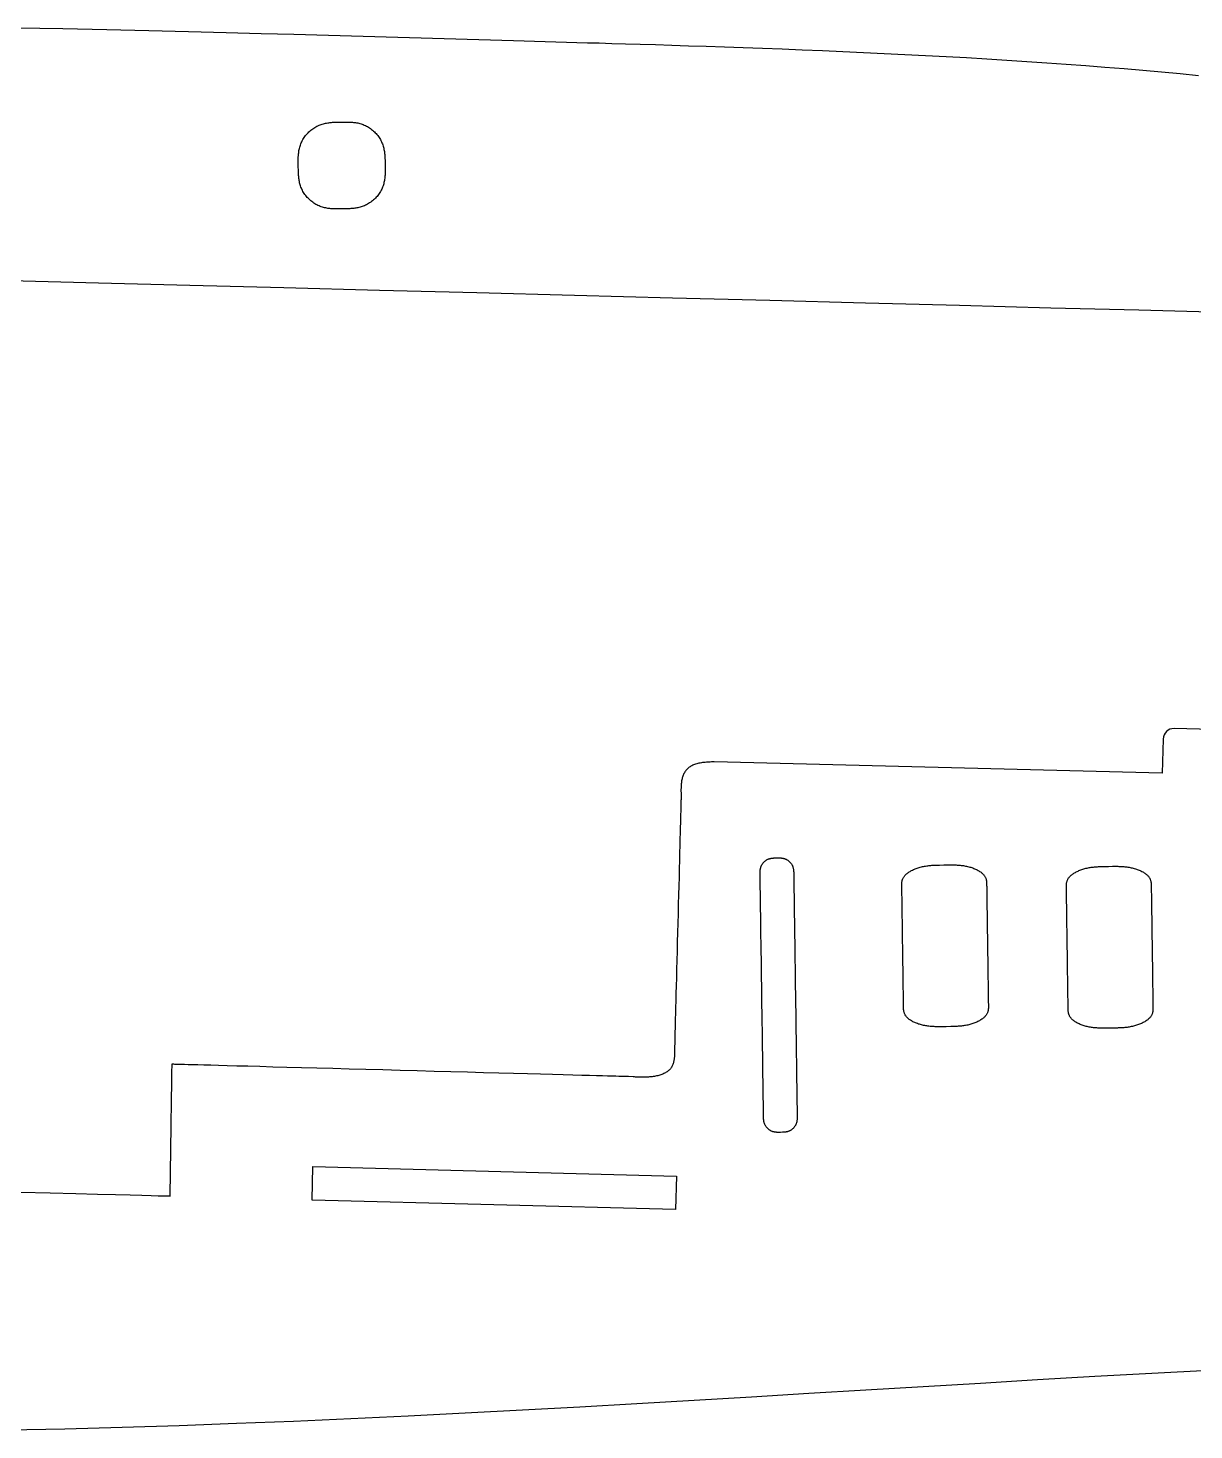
# Model space of a CAD drawing. Header units: millimetres. Extents: x -1116 to -273, y -827 to -161.
# Drawn here: x -694.5 to -530.9, y -826.6 to -629.9 of the extents above; entities that cross this region are included whole.
import ezdxf

# ---------------------------------------------------------------- set-up
doc = ezdxf.new("R2010")
doc.units = ezdxf.units.MM

msp = doc.modelspace()

# ---------------------------------------------------------------- linework, layer by layer
at = {"flags": 128}
for points in [[(-530.247168, -636.555989), (-532.826894, -636.308529), (-535.430904, -636.068434), (-538.059132, -635.835668), (-540.711514, -635.610195), (-543.387981, -635.391979), (-546.08847, -635.180983), (-548.812914, -634.977171), (-551.561247, -634.780507), (-554.333403, -634.590955), (-557.129316, -634.408478), (-559.948921, -634.23304), (-562.792152, -634.064605), (-565.658943, -633.903136), (-568.547745, -633.748583), (-571.451083, -633.600836), (-574.359999, -633.45977), (-577.265533, -633.32526), (-580.158728, -633.197181), (-583.030624, -633.075408), (-585.872264, -632.959817), (-588.674689, -632.850283), (-591.42894, -632.746681), (-594.12606, -632.648886), (-596.75709, -632.556774), (-599.313071, -632.47022), (-601.785045, -632.389099), (-604.164053, -632.313285), (-606.441138, -632.242656), (-608.60734, -632.177084), (-610.653701, -632.116447), (-612.571263, -632.060618), (-614.351068, -632.009474), (-615.984157, -631.96289), (-626.362453, -631.667245), (-657.172079, -630.790066), (-661.740949, -630.662397), (-666.669483, -630.528709), (-671.937864, -630.391676), (-677.526272, -630.253976), (-683.414888, -630.118285), (-689.583893, -629.98728), (-696.013468, -629.863636)], [(-650.371875, -655.235681), (-650.931995, -655.243618), (-651.020131, -655.24481), (-651.116175, -655.245774), (-651.219631, -655.246161), (-651.330005, -655.245623), (-651.446802, -655.243814), (-651.569528, -655.240386), (-651.697689, -655.23499), (-651.830788, -655.227279), (-651.968333, -655.216905), (-652.109827, -655.203521), (-652.254778, -655.186778), (-652.402689, -655.16633), (-652.553066, -655.141828), (-652.705416, -655.112924), (-652.859242, -655.079271), (-653.014051, -655.040522), (-653.169348, -654.996328), (-653.324638, -654.946341), (-653.479426, -654.890214), (-653.633219, -654.8276), (-653.785559, -654.758251), (-653.936144, -654.682324), (-654.084707, -654.600076), (-654.230985, -654.511765), (-654.374712, -654.417649), (-654.515623, -654.317985), (-654.653453, -654.213031), (-654.787937, -654.103043), (-654.91881, -653.98828), (-655.045806, -653.868999), (-655.168661, -653.745458), (-655.287109, -653.617914), (-655.400886, -653.486624), (-655.509726, -653.351847), (-655.613365, -653.213839), (-655.711537, -653.072858), (-655.803977, -652.929162), (-655.89042, -652.783008), (-655.970601, -652.634653), (-656.044256, -652.484356), (-656.111217, -652.332415), (-656.171721, -652.179293), (-656.226099, -652.025494), (-656.274687, -651.871523), (-656.317817, -651.717883), (-656.355823, -651.565081), (-656.389038, -651.413619), (-656.417798, -651.264002), (-656.442434, -651.116735), (-656.463281, -650.972322), (-656.480673, -650.831267), (-656.494942, -650.694075), (-656.506423, -650.561249), (-656.51545, -650.433295), (-656.522356, -650.310717), (-656.527474, -650.194018), (-656.531139, -650.083704), (-656.533684, -649.980279), (-656.535442, -649.884247), (-656.544684, -649.235992), (-656.552539, -648.675872), (-656.553718, -648.587736), (-656.554667, -648.491692), (-656.555039, -648.388236), (-656.554486, -648.277863), (-656.55266, -648.161066), (-656.549214, -648.038341), (-656.5438, -647.910182), (-656.536071, -647.777084), (-656.525679, -647.639542), (-656.512276, -647.49805), (-656.495515, -647.353103), (-656.475048, -647.205196), (-656.450528, -647.054823), (-656.421606, -646.90248), (-656.387936, -646.74866), (-656.34917, -646.593858), (-656.30496, -646.43857), (-656.254958, -646.28329), (-656.198817, -646.128512), (-656.13619, -645.974731), (-656.066829, -645.822403), (-655.990891, -645.671833), (-655.908634, -645.523284), (-655.820315, -645.377022), (-655.726192, -645.233312), (-655.626522, -645.092417), (-655.521562, -644.954605), (-655.411571, -644.820138), (-655.296805, -644.689283), (-655.177522, -644.562304), (-655.05398, -644.439466), (-654.926435, -644.321034), (-654.795146, -644.207273), (-654.66037, -644.098447), (-654.522365, -643.994823), (-654.381387, -643.896664), (-654.237695, -643.804236), (-654.091545, -643.717803), (-653.943196, -643.63763), (-653.792905, -643.563983), (-653.64097, -643.497027), (-653.487855, -643.436527), (-653.334063, -643.38215), (-653.1801, -643.333564), (-653.026469, -643.290433), (-652.873675, -643.252425), (-652.722223, -643.219206), (-652.572615, -643.190442), (-652.425357, -643.165801), (-652.280953, -643.144948), (-652.139908, -643.12755), (-652.002724, -643.113273), (-651.869908, -643.101784), (-651.741963, -643.09275), (-651.619393, -643.085837), (-651.502703, -643.080711), (-651.392397, -643.077038), (-651.288979, -643.074486), (-651.192954, -643.072721), (-650.544747, -643.063431), (-649.984627, -643.055494), (-649.896491, -643.054302), (-649.800447, -643.053338), (-649.696991, -643.052951), (-649.586617, -643.053489), (-649.46982, -643.055298), (-649.347095, -643.058727), (-649.218935, -643.064124), (-649.085836, -643.071836), (-648.948293, -643.08221), (-648.8068, -643.095596), (-648.661851, -643.11234), (-648.513942, -643.132791), (-648.363567, -643.157295), (-648.211221, -643.186202), (-648.057397, -643.219858), (-647.902592, -643.258611), (-647.7473, -643.30281), (-647.592015, -643.352801), (-647.437231, -643.408933), (-647.283445, -643.471553), (-647.131111, -643.540909), (-646.980533, -643.616843), (-646.831977, -643.699098), (-646.685707, -643.787417), (-646.541988, -643.881541), (-646.401085, -643.981214), (-646.263263, -644.086178), (-646.128788, -644.196174), (-645.997923, -644.310946), (-645.870935, -644.430237), (-645.748088, -644.553787), (-645.629646, -644.681341), (-645.515876, -644.812639), (-645.407042, -644.947426), (-645.303409, -645.085442), (-645.205242, -645.226432), (-645.112805, -645.370136), (-645.026365, -645.516297), (-644.946185, -645.664659), (-644.872532, -645.814962), (-644.805569, -645.966909), (-644.745064, -646.120037), (-644.690683, -646.273841), (-644.642092, -646.427816), (-644.598957, -646.581459), (-644.560946, -646.734265), (-644.527724, -646.885729), (-644.498958, -647.035348), (-644.474315, -647.182618), (-644.45346, -647.327033), (-644.436061, -647.468089), (-644.421783, -647.605282), (-644.410293, -647.738109), (-644.401258, -647.866063), (-644.394344, -647.988642), (-644.389218, -648.105341), (-644.385545, -648.215655), (-644.382993, -648.319081), (-644.381228, -648.415113), (-644.371938, -649.063368), (-644.364084, -649.623446), (-644.362905, -649.711576), (-644.361955, -649.807613), (-644.361583, -649.911061), (-644.362137, -650.021427), (-644.363963, -650.138216), (-644.367409, -650.260933), (-644.372824, -650.389083), (-644.380554, -650.522173), (-644.390947, -650.659707), (-644.404351, -650.801191), (-644.421114, -650.94613), (-644.441583, -651.09403), (-644.466106, -651.244396), (-644.49503, -651.396734), (-644.528703, -651.550548), (-644.567473, -651.705345), (-644.611688, -651.86063), (-644.661694, -652.015907), (-644.71784, -652.170684), (-644.780474, -652.324464), (-644.849841, -652.476792), (-644.925786, -652.627364), (-645.00805, -652.775915), (-645.096377, -652.922181), (-645.190508, -653.065896), (-645.290187, -653.206795), (-645.395154, -653.344613), (-645.505154, -653.479085), (-645.619928, -653.609947), (-645.739219, -653.736932), (-645.862769, -653.859776), (-645.990321, -653.978214), (-646.121616, -654.091981), (-646.256398, -654.200812), (-646.394409, -654.304441), (-646.535392, -654.402605), (-646.679088, -654.495037), (-646.82524, -654.581472), (-646.973591, -654.661646), (-647.123883, -654.735294), (-647.275817, -654.80225), (-647.42893, -654.862748), (-647.582719, -654.917122), (-647.736678, -654.965705), (-647.890305, -655.008831), (-648.043093, -655.046834), (-648.19454, -655.080047), (-648.344141, -655.108803), (-648.491391, -655.133438), (-648.635788, -655.154283), (-648.776825, -655.171673), (-648.914001, -655.185942), (-649.046809, -655.197422), (-649.174746, -655.206448), (-649.297307, -655.213353), (-649.413989, -655.218471), (-649.524287, -655.222136), (-649.627698, -655.224681), (-649.723716, -655.226439), (-650.371875, -655.235681)], [(-696.927984, -665.267401), (-684.576065, -665.591711), (-671.766102, -665.928048), (-658.589704, -666.274006), (-645.13848, -666.62718), (-631.504038, -666.985164), (-617.777987, -667.345554), (-604.051936, -667.705944), (-590.417494, -668.063928), (-576.96627, -668.417102), (-563.789872, -668.76306), (-550.979909, -669.099397), (-538.62799, -669.423707), (-526.825724, -669.733586)], [(-589.435899, -746.305454), (-589.219912, -746.302354), (-589.185925, -746.301888), (-589.148889, -746.301513), (-589.108991, -746.301364), (-589.066423, -746.30158), (-589.021373, -746.302295), (-588.974031, -746.303647), (-588.924586, -746.305773), (-588.873228, -746.30881), (-588.820148, -746.312893), (-588.765533, -746.31816), (-588.709574, -746.324748), (-588.65246, -746.332792), (-588.594381, -746.342431), (-588.535526, -746.353799), (-588.476085, -746.367036), (-588.416248, -746.382276), (-588.356204, -746.399656), (-588.296142, -746.419314), (-588.236253, -746.441386), (-588.176725, -746.466008), (-588.117734, -746.493278), (-588.059399, -746.523131), (-588.001824, -746.555464), (-587.945115, -746.590173), (-587.889375, -746.627155), (-587.834709, -746.666305), (-587.781221, -746.70752), (-587.729017, -746.750697), (-587.678201, -746.79573), (-587.628877, -746.842518), (-587.58115, -746.890955), (-587.535125, -746.940939), (-587.490905, -746.992366), (-587.448597, -747.045131), (-587.408303, -747.099131), (-587.37013, -747.154262), (-587.334181, -747.210421), (-587.300561, -747.267504), (-587.269374, -747.325406), (-587.240725, -747.384026), (-587.21468, -747.443243), (-587.191148, -747.502879), (-587.169999, -747.562741), (-587.151104, -747.622636), (-587.134331, -747.68237), (-587.119552, -747.741751), (-587.106637, -747.800584), (-587.095455, -747.858677), (-587.085877, -747.915835), (-587.077774, -747.971867), (-587.071015, -748.026579), (-587.06547, -748.079776), (-587.06101, -748.131267), (-587.057504, -748.180857), (-587.054824, -748.228354), (-587.052839, -748.273564), (-587.051419, -748.316293), (-587.050434, -748.356349), (-587.049755, -748.393538), (-587.046192, -748.644564), (-587.046182, -748.645267), (-587.046112, -748.65019), (-587.045923, -748.663552), (-587.045553, -748.689572), (-587.044944, -748.732471), (-587.044036, -748.796467), (-587.042768, -748.88578), (-587.041081, -749.004631), (-587.038915, -749.157237), (-587.036209, -749.347819), (-587.032905, -749.580597), (-587.028942, -749.859789), (-587.02426, -750.189616), (-587.018799, -750.574296), (-587.0125, -751.01805), (-587.005302, -751.525097), (-586.997146, -752.099657), (-586.987972, -752.745948), (-586.977719, -753.468191), (-586.966329, -754.270606), (-586.95377, -755.155301), (-586.940133, -756.115947), (-586.925538, -757.144106), (-586.910105, -758.231339), (-586.893952, -759.369206), (-586.877201, -760.549268), (-586.85997, -761.763087), (-586.84238, -763.002222), (-586.824551, -764.258236), (-586.806602, -765.522689), (-586.788652, -766.787142), (-586.770823, -768.043156), (-586.753233, -769.282291), (-586.736002, -770.49611), (-586.719251, -771.676172), (-586.703098, -772.814039), (-586.687665, -773.901272), (-586.67307, -774.929431), (-586.659433, -775.890077), (-586.646874, -776.774772), (-586.635484, -777.577187), (-586.625231, -778.29943), (-586.616057, -778.945721), (-586.607901, -779.520281), (-586.600703, -780.027328), (-586.594404, -780.471082), (-586.588943, -780.855762), (-586.584261, -781.185589), (-586.580298, -781.464781), (-586.576994, -781.697559), (-586.574288, -781.888141), (-586.572122, -782.040748), (-586.570435, -782.159598), (-586.569167, -782.248911), (-586.568259, -782.312907), (-586.56765, -782.355806), (-586.56728, -782.381826), (-586.567091, -782.395188), (-586.567021, -782.400111), (-586.567011, -782.400814), (-586.563993, -782.617752), (-586.56354, -782.651888), (-586.563178, -782.689089), (-586.56304, -782.729164), (-586.563262, -782.771925), (-586.56398, -782.81718), (-586.565328, -782.864742), (-586.567441, -782.91442), (-586.570456, -782.966025), (-586.574506, -783.019366), (-586.579727, -783.074255), (-586.586255, -783.130501), (-586.594223, -783.187916), (-586.603768, -783.246308), (-586.615025, -783.305489), (-586.628129, -783.36527), (-586.643214, -783.42546), (-586.660416, -783.485869), (-586.679871, -783.546309), (-586.701712, -783.606589), (-586.726077, -783.66652), (-586.753059, -783.725925), (-586.782597, -783.784686), (-586.81459, -783.842695), (-586.848936, -783.899845), (-586.885533, -783.956031), (-586.92428, -784.011145), (-586.965076, -784.065082), (-587.007818, -784.117734), (-587.052406, -784.168995), (-587.098737, -784.218759), (-587.146711, -784.26692), (-587.196225, -784.31337), (-587.247178, -784.358003), (-587.29947, -784.400713), (-587.352997, -784.441394), (-587.407658, -784.479938), (-587.463353, -784.516239), (-587.519979, -784.550191), (-587.577436, -784.581687), (-587.63562, -784.610621), (-587.694416, -784.636926), (-587.753646, -784.660693), (-587.813116, -784.682054), (-587.872633, -784.701139), (-587.932004, -784.718081), (-587.991035, -784.733008), (-588.049533, -784.746054), (-588.107305, -784.757349), (-588.164157, -784.767024), (-588.219896, -784.775211), (-588.27433, -784.782039), (-588.327264, -784.787641), (-588.378505, -784.792148), (-588.42786, -784.795691), (-588.475135, -784.7984), (-588.520138, -784.800407), (-588.562675, -784.801844), (-588.602553, -784.80284), (-588.639578, -784.803528), (-588.889503, -784.807138), (-589.10549, -784.810239), (-589.139477, -784.810704), (-589.176513, -784.81108), (-589.216411, -784.81123), (-589.258979, -784.811018), (-589.304029, -784.810307), (-589.351371, -784.808961), (-589.400816, -784.806844), (-589.452174, -784.80382), (-589.505255, -784.799752), (-589.559869, -784.794505), (-589.615828, -784.787941), (-589.672942, -784.779925), (-589.731021, -784.770321), (-589.789876, -784.758992), (-589.849317, -784.745801), (-589.909154, -784.730613), (-589.969198, -784.713292), (-590.02926, -784.693701), (-590.089149, -784.671703), (-590.148677, -784.647163), (-590.207668, -784.619985), (-590.266003, -784.59023), (-590.323578, -784.558001), (-590.380287, -784.523401), (-590.436027, -784.486532), (-590.490693, -784.447496), (-590.544181, -784.406397), (-590.596385, -784.363336), (-590.647201, -784.318415), (-590.696525, -784.271738), (-590.744252, -784.223407), (-590.790277, -784.173524), (-590.834497, -784.122191), (-590.876805, -784.069511), (-590.917099, -784.015587), (-590.955272, -783.96052), (-590.991221, -783.904414), (-591.024842, -783.847371), (-591.056028, -783.789492), (-591.084677, -783.730882), (-591.110722, -783.671656), (-591.134254, -783.611996), (-591.155403, -783.552094), (-591.174299, -783.492146), (-591.191071, -783.432347), (-591.20585, -783.372891), (-591.218765, -783.313973), (-591.229947, -783.255786), (-591.239525, -783.198527), (-591.247628, -783.142389), (-591.254387, -783.087567), (-591.259932, -783.034256), (-591.264392, -782.98265), (-591.267898, -782.932944), (-591.270578, -782.885333), (-591.272563, -782.84001), (-591.273984, -782.797172), (-591.274968, -782.757011), (-591.275647, -782.719724), (-591.27921, -782.468029), (-591.27922, -782.467325), (-591.27929, -782.462402), (-591.279479, -782.44904), (-591.279848, -782.42302), (-591.280457, -782.38012), (-591.281365, -782.316123), (-591.282632, -782.226808), (-591.284318, -782.107957), (-591.286484, -781.955348), (-591.289188, -781.764763), (-591.29249, -781.531982), (-591.296451, -781.252786), (-591.301131, -780.922954), (-591.306589, -780.538268), (-591.312885, -780.094507), (-591.320079, -779.587453), (-591.328231, -779.012885), (-591.3374, -778.366584), (-591.347647, -777.64433), (-591.359032, -776.841904), (-591.371584, -775.957196), (-591.385214, -774.996535), (-591.399801, -773.968361), (-591.415227, -772.881113), (-591.431371, -771.743229), (-591.448114, -770.563149), (-591.465335, -769.349313), (-591.482916, -768.110159), (-591.500736, -766.854127), (-591.518677, -765.589655), (-591.536617, -764.325184), (-591.554437, -763.069152), (-591.572018, -761.829998), (-591.589239, -760.616161), (-591.605982, -759.436082), (-591.622126, -758.298198), (-591.637552, -757.21095), (-591.652139, -756.182775), (-591.665769, -755.222115), (-591.678321, -754.337407), (-591.689706, -753.534981), (-591.699953, -752.812727), (-591.709122, -752.166426), (-591.717274, -751.591858), (-591.724468, -751.084803), (-591.730764, -750.641043), (-591.736222, -750.256357), (-591.740902, -749.926525), (-591.744863, -749.647329), (-591.748165, -749.414548), (-591.750869, -749.223963), (-591.753035, -749.071354), (-591.754721, -748.952502), (-591.755988, -748.863188), (-591.756896, -748.79919), (-591.757505, -748.756291), (-591.757874, -748.73027), (-591.758063, -748.716908), (-591.758133, -748.711986), (-591.758143, -748.711282), (-591.761244, -748.493807), (-591.761709, -748.459586), (-591.762086, -748.422295), (-591.762239, -748.382122), (-591.762033, -748.339261), (-591.761332, -748.293901), (-591.760001, -748.246233), (-591.757906, -748.196448), (-591.754909, -748.144737), (-591.750878, -748.091292), (-591.745675, -748.036302), (-591.739166, -747.979959), (-591.731216, -747.922453), (-591.721689, -747.863976), (-591.71045, -747.804718), (-591.697364, -747.744871), (-591.682295, -747.684625), (-591.665109, -747.62417), (-591.64567, -747.563699), (-591.623842, -747.503401), (-591.599491, -747.443469), (-591.57252, -747.384077), (-591.542993, -747.325346), (-591.511009, -747.267382), (-591.476672, -747.210289), (-591.440081, -747.154172), (-591.40134, -747.099137), (-591.36055, -747.045289), (-591.317812, -746.992734), (-591.273227, -746.941576), (-591.226898, -746.891921), (-591.178925, -746.843874), (-591.129411, -746.797541), (-591.078457, -746.753026), (-591.026164, -746.710435), (-590.972635, -746.669874), (-590.91797, -746.631446), (-590.862271, -746.595259), (-590.80564, -746.561416), (-590.748179, -746.530023), (-590.689989, -746.501186), (-590.631186, -746.47497), (-590.571949, -746.451284), (-590.512472, -746.429997), (-590.452947, -746.410979), (-590.393568, -746.394099), (-590.334528, -746.379225), (-590.276021, -746.366228), (-590.21824, -746.354976), (-590.161378, -746.345339), (-590.10563, -746.337186), (-590.051187, -746.330386), (-589.998244, -746.324808), (-589.946994, -746.320323), (-589.89763, -746.316799), (-589.850346, -746.314104), (-589.805334, -746.31211), (-589.762789, -746.310684), (-589.722904, -746.309697), (-589.685872, -746.309017), (-589.435899, -746.305454)], [(-565.969897, -747.290355), (-565.424658, -747.282667), (-565.338864, -747.281485), (-565.245371, -747.280363), (-565.144662, -747.279477), (-565.037216, -747.279002), (-564.923516, -747.279114), (-564.804041, -747.279987), (-564.679274, -747.281798), (-564.549694, -747.284721), (-564.415782, -747.288933), (-564.27802, -747.294608), (-564.136888, -747.301923), (-563.992867, -747.311052), (-563.846439, -747.322171), (-563.698083, -747.335455), (-563.548281, -747.351081), (-563.397514, -747.369222), (-563.246262, -747.390056), (-563.095007, -747.413757), (-562.94423, -747.4405), (-562.79441, -747.470462), (-562.645994, -747.503767), (-562.499278, -747.540337), (-562.354526, -747.580044), (-562.211999, -747.62276), (-562.07196, -747.668357), (-561.934671, -747.716706), (-561.800393, -747.76768), (-561.669389, -747.821151), (-561.541922, -747.876989), (-561.418252, -747.935067), (-561.298642, -747.995256), (-561.183355, -748.057429), (-561.072652, -748.121458), (-560.966795, -748.187213), (-560.866047, -748.254567), (-560.770669, -748.323392), (-560.680925, -748.393559), (-560.597075, -748.46494), (-560.519382, -748.537408), (-560.448108, -748.610833), (-560.383416, -748.685068), (-560.325074, -748.759886), (-560.272752, -748.835039), (-560.226116, -748.910282), (-560.184838, -748.985367), (-560.148585, -749.060047), (-560.117026, -749.134076), (-560.08983, -749.207206), (-560.066666, -749.27919), (-560.047204, -749.349783), (-560.03111, -749.418736), (-560.018056, -749.485803), (-560.007709, -749.550738), (-559.999738, -749.613292), (-559.993812, -749.67322), (-559.9896, -749.730275), (-559.986771, -749.784209), (-559.984994, -749.834776), (-559.983937, -749.881728), (-559.979385, -750.198679), (-559.97938, -750.199027), (-559.979345, -750.201464), (-559.979251, -750.208077), (-559.979068, -750.220956), (-559.978766, -750.242189), (-559.978316, -750.273864), (-559.977688, -750.318069), (-559.976853, -750.376894), (-559.97578, -750.452426), (-559.97444, -750.546755), (-559.972803, -750.661967), (-559.97084, -750.800153), (-559.96852, -750.963401), (-559.965816, -751.153798), (-559.962695, -751.373433), (-559.95913, -751.624395), (-559.95509, -751.908773), (-559.950546, -752.228654), (-559.945467, -752.586127), (-559.939825, -752.983281), (-559.933604, -753.421159), (-559.926849, -753.89663), (-559.91962, -754.405516), (-559.911975, -754.94364), (-559.903974, -755.506826), (-559.895676, -756.090896), (-559.887141, -756.691674), (-559.878428, -757.304982), (-559.869596, -757.926645), (-559.860705, -758.552484), (-559.851814, -759.178323), (-559.842983, -759.799985), (-559.83427, -760.413294), (-559.825735, -761.014072), (-559.817437, -761.598142), (-559.809436, -762.161327), (-559.801791, -762.699452), (-559.794561, -763.208338), (-559.787807, -763.683808), (-559.781586, -764.121687), (-559.775944, -764.518841), (-559.770865, -764.876314), (-559.766321, -765.196195), (-559.762281, -765.480572), (-559.758715, -765.731535), (-559.755595, -765.95117), (-559.75289, -766.141567), (-559.750571, -766.304814), (-559.748608, -766.443), (-559.746971, -766.558213), (-559.745631, -766.652542), (-559.744558, -766.728074), (-559.743722, -766.786899), (-559.743094, -766.831104), (-559.742644, -766.862779), (-559.742343, -766.884012), (-559.74216, -766.89689), (-559.742066, -766.903504), (-559.742031, -766.90594), (-559.742026, -766.906288), (-559.738182, -767.180189), (-559.737633, -767.223289), (-559.737364, -767.27026), (-559.737713, -767.320864), (-559.739018, -767.374865), (-559.741618, -767.432025), (-559.745849, -767.492106), (-559.752051, -767.554871), (-559.76056, -767.620082), (-559.771715, -767.687503), (-559.785854, -767.756895), (-559.803314, -767.828022), (-559.824434, -767.900646), (-559.849552, -767.974529), (-559.879005, -768.049434), (-559.913131, -768.125124), (-559.952269, -768.201361), (-559.996756, -768.277907), (-560.04693, -768.354527), (-560.103129, -768.430981), (-560.165692, -768.507032), (-560.234855, -768.582461), (-560.310462, -768.657114), (-560.392253, -768.730856), (-560.47997, -768.803551), (-560.573355, -768.875064), (-560.67215, -768.945259), (-560.776095, -769.014001), (-560.884934, -769.081153), (-560.998407, -769.146581), (-561.116257, -769.210148), (-561.238225, -769.271719), (-561.364053, -769.331159), (-561.493482, -769.388331), (-561.626255, -769.443101), (-561.762112, -769.495332), (-561.900797, -769.54489), (-562.042049, -769.591637), (-562.185612, -769.63544), (-562.331227, -769.676161), (-562.478635, -769.713667), (-562.627541, -769.747869), (-562.777496, -769.778882), (-562.928015, -769.806866), (-563.078612, -769.831983), (-563.228802, -769.854395), (-563.378098, -769.874265), (-563.526016, -769.891752), (-563.672069, -769.90702), (-563.815771, -769.920231), (-563.956638, -769.931545), (-564.094183, -769.941125), (-564.227921, -769.949132), (-564.357366, -769.955729), (-564.482032, -769.961076), (-564.601434, -769.965337), (-564.715085, -769.968672), (-564.822501, -769.971243), (-564.923195, -769.973213), (-565.016682, -769.974742), (-565.647714, -769.983764), (-566.193077, -769.991453), (-566.278891, -769.992635), (-566.372405, -769.993757), (-566.473137, -769.994644), (-566.580606, -769.995121), (-566.694332, -769.995013), (-566.813832, -769.994144), (-566.938627, -769.99234), (-567.068234, -769.989425), (-567.202173, -769.985225), (-567.339963, -769.979563), (-567.481123, -769.972266), (-567.625172, -769.963157), (-567.771627, -769.952063), (-567.92001, -769.938806), (-568.069838, -769.923214), (-568.22063, -769.905109), (-568.371906, -769.884318), (-568.523183, -769.860664), (-568.673982, -769.833974), (-568.823821, -769.804071), (-568.972255, -769.770832), (-569.118987, -769.734332), (-569.263753, -769.694699), (-569.406292, -769.652061), (-569.546343, -769.606544), (-569.683642, -769.558277), (-569.817928, -769.507385), (-569.948939, -769.453998), (-570.076413, -769.39824), (-570.200088, -769.340241), (-570.319702, -769.280128), (-570.434993, -769.218026), (-570.545698, -769.154065), (-570.651557, -769.088371), (-570.752307, -769.021071), (-570.847685, -768.952292), (-570.93743, -768.882163), (-571.021281, -768.81081), (-571.098974, -768.73836), (-571.170248, -768.66494), (-571.234939, -768.590699), (-571.293281, -768.515864), (-571.345604, -768.440682), (-571.392239, -768.365402), (-571.433517, -768.290271), (-571.469771, -768.215536), (-571.501329, -768.141447), (-571.528525, -768.06825), (-571.551689, -767.996194), (-571.571152, -767.925526), (-571.587245, -767.856493), (-571.600299, -767.789345), (-571.610647, -767.724328), (-571.618618, -767.661691), (-571.624543, -767.601681), (-571.628755, -767.544546), (-571.631584, -767.490534), (-571.633361, -767.439893), (-571.634418, -767.39287), (-571.638971, -767.07544), (-571.638976, -767.075092), (-571.63901, -767.072656), (-571.639104, -767.066042), (-571.639286, -767.053164), (-571.639587, -767.031931), (-571.640037, -767.000256), (-571.640663, -766.956051), (-571.641497, -766.897226), (-571.642568, -766.821694), (-571.643905, -766.727365), (-571.645539, -766.612152), (-571.647498, -766.473966), (-571.649812, -766.310719), (-571.652511, -766.120322), (-571.655625, -765.900687), (-571.659183, -765.649724), (-571.663215, -765.365347), (-571.667749, -765.045466), (-571.672817, -764.687993), (-571.678448, -764.290839), (-571.684656, -763.85296), (-571.691396, -763.37749), (-571.698611, -762.868604), (-571.70624, -762.330479), (-571.714224, -761.767294), (-571.722504, -761.183224), (-571.731021, -760.582446), (-571.739716, -759.969137), (-571.748529, -759.347475), (-571.757402, -758.721636), (-571.766274, -758.095797), (-571.775088, -757.474134), (-571.783782, -756.860826), (-571.7923, -756.260048), (-571.80058, -755.675978), (-571.808564, -755.112792), (-571.816193, -754.574668), (-571.823408, -754.065782), (-571.830148, -753.590311), (-571.836356, -753.152433), (-571.841986, -752.755279), (-571.847054, -752.397806), (-571.851589, -752.077925), (-571.855621, -751.793547), (-571.859179, -751.542585), (-571.862292, -751.32295), (-571.864992, -751.132553), (-571.867306, -750.969305), (-571.869265, -750.831119), (-571.870898, -750.715907), (-571.872236, -750.621578), (-571.873307, -750.546046), (-571.874141, -750.487221), (-571.874767, -750.443016), (-571.875216, -750.411341), (-571.875517, -750.390108), (-571.8757, -750.377229), (-571.875794, -750.370616), (-571.875828, -750.368179), (-571.875833, -750.367831), (-571.87976, -750.093517), (-571.880322, -750.050353), (-571.880605, -750.003312), (-571.880271, -749.952632), (-571.878981, -749.898554), (-571.876398, -749.841314), (-571.872184, -749.781151), (-571.865999, -749.718303), (-571.857508, -749.653009), (-571.84637, -749.585507), (-571.832248, -749.516036), (-571.814805, -749.444833), (-571.793701, -749.372138), (-571.768599, -749.298188), (-571.739161, -749.223222), (-571.705049, -749.147478), (-571.665924, -749.071195), (-571.621449, -748.99461), (-571.571285, -748.917963), (-571.515095, -748.841492), (-571.45254, -748.765434), (-571.383381, -748.690011), (-571.307778, -748.615376), (-571.225989, -748.541662), (-571.138272, -748.469004), (-571.044885, -748.397538), (-570.946088, -748.327397), (-570.842137, -748.258716), (-570.733293, -748.191631), (-570.619812, -748.126275), (-570.501953, -748.062783), (-570.379975, -748.001291), (-570.254137, -747.941932), (-570.124695, -747.884842), (-569.991909, -747.830155), (-569.856037, -747.778006), (-569.717338, -747.728529), (-569.576069, -747.681859), (-569.43249, -747.638131), (-569.286857, -747.59748), (-569.139431, -747.56004), (-568.990506, -747.525896), (-568.840532, -747.494937), (-568.689993, -747.467), (-568.539376, -747.441925), (-568.389166, -747.41955), (-568.239848, -747.399713), (-568.09191, -747.382254), (-567.945836, -747.36701), (-567.802113, -747.35382), (-567.661226, -747.342523), (-567.523661, -747.332957), (-567.389904, -747.324961), (-567.26044, -747.318373), (-567.135755, -747.313032), (-567.016336, -747.308776), (-566.902667, -747.305445), (-566.795236, -747.302875), (-566.694526, -747.300907), (-566.601025, -747.299378), (-565.969897, -747.290355)], [(-542.879898, -747.491751), (-542.33466, -747.484062), (-542.248865, -747.48288), (-542.155373, -747.481758), (-542.054663, -747.480872), (-541.947218, -747.480397), (-541.833518, -747.480508), (-541.714043, -747.481381), (-541.589275, -747.483191), (-541.459695, -747.486113), (-541.325784, -747.490324), (-541.188021, -747.495998), (-541.04689, -747.503311), (-540.902869, -747.512438), (-540.75644, -747.523554), (-540.608084, -747.536836), (-540.458283, -747.552458), (-540.307515, -747.570596), (-540.156264, -747.591426), (-540.005009, -747.615122), (-539.854231, -747.64186), (-539.704412, -747.671816), (-539.555995, -747.705114), (-539.40928, -747.741677), (-539.264528, -747.781377), (-539.122001, -747.824085), (-538.981961, -747.869674), (-538.844671, -747.918015), (-538.710393, -747.968981), (-538.579388, -748.022443), (-538.451919, -748.078273), (-538.328248, -748.136343), (-538.208637, -748.196525), (-538.093347, -748.258691), (-537.982642, -748.322712), (-537.876782, -748.388462), (-537.776031, -748.45581), (-537.68065, -748.52463), (-537.590901, -748.594794), (-537.507046, -748.666172), (-537.429348, -748.738638), (-537.358068, -748.812062), (-537.29337, -748.886298), (-537.235021, -748.961118), (-537.182691, -749.036274), (-537.136048, -749.111521), (-537.094761, -749.18661), (-537.058499, -749.261296), (-537.026931, -749.33533), (-536.999726, -749.408467), (-536.976553, -749.480459), (-536.957081, -749.551059), (-536.940979, -749.62002), (-536.927915, -749.687095), (-536.917559, -749.752038), (-536.909579, -749.814601), (-536.903644, -749.874537), (-536.899424, -749.9316), (-536.896587, -749.985542), (-536.894803, -750.036116), (-536.893739, -750.083076), (-536.889138, -750.400074), (-536.889133, -750.400423), (-536.889099, -750.402859), (-536.889005, -750.409472), (-536.888822, -750.422351), (-536.888521, -750.443584), (-536.888072, -750.475259), (-536.887446, -750.519464), (-536.886612, -750.578289), (-536.885541, -750.653821), (-536.884204, -750.74815), (-536.88257, -750.863363), (-536.880611, -751.001548), (-536.878297, -751.164796), (-536.875598, -751.355193), (-536.872484, -751.574828), (-536.868926, -751.82579), (-536.864894, -752.110168), (-536.860359, -752.430049), (-536.855291, -752.787522), (-536.849661, -753.184676), (-536.843453, -753.622555), (-536.836713, -754.098025), (-536.829498, -754.606911), (-536.821869, -755.145035), (-536.813885, -755.708221), (-536.805605, -756.292291), (-536.797087, -756.893069), (-536.788393, -757.506377), (-536.779579, -758.12804), (-536.770707, -758.753879), (-536.761834, -759.379718), (-536.753021, -760.00138), (-536.744326, -760.614689), (-536.735809, -761.215467), (-536.727529, -761.799537), (-536.719545, -762.362722), (-536.711916, -762.900847), (-536.704701, -763.409733), (-536.697961, -763.885203), (-536.691753, -764.323082), (-536.686122, -764.720236), (-536.681054, -765.077709), (-536.67652, -765.39759), (-536.672488, -765.681967), (-536.66893, -765.93293), (-536.665816, -766.152565), (-536.663117, -766.342962), (-536.660803, -766.506209), (-536.658844, -766.644395), (-536.65721, -766.759608), (-536.655873, -766.853937), (-536.654802, -766.929469), (-536.653968, -766.988294), (-536.653342, -767.032499), (-536.652893, -767.064174), (-536.652591, -767.085407), (-536.652409, -767.098285), (-536.652315, -767.104899), (-536.652281, -767.107335), (-536.652276, -767.107683), (-536.64839, -767.381501), (-536.647834, -767.424588), (-536.647558, -767.471545), (-536.6479, -767.522135), (-536.649198, -767.57612), (-536.651789, -767.633263), (-536.656011, -767.693327), (-536.662204, -767.756075), (-536.670704, -767.821269), (-536.68185, -767.888672), (-536.695979, -767.958048), (-536.713431, -768.029157), (-536.734541, -768.101765), (-536.75965, -768.175632), (-536.789094, -768.250522), (-536.823212, -768.326198), (-536.862341, -768.402422), (-536.90682, -768.478957), (-536.956987, -768.555566), (-537.013179, -768.632011), (-537.075735, -768.708055), (-537.144893, -768.783479), (-537.220494, -768.858128), (-537.30228, -768.931868), (-537.389993, -769.004563), (-537.483375, -769.076076), (-537.582166, -769.146273), (-537.68611, -769.215017), (-537.794947, -769.282173), (-537.90842, -769.347604), (-538.026269, -769.411176), (-538.148237, -769.472752), (-538.274066, -769.532197), (-538.403497, -769.589374), (-538.536272, -769.644149), (-538.672132, -769.696384), (-538.81082, -769.745946), (-538.952077, -769.792697), (-539.095644, -769.836502), (-539.241264, -769.877225), (-539.388678, -769.914731), (-539.53759, -769.948933), (-539.687552, -769.979944), (-539.838079, -770.007925), (-539.988684, -770.033039), (-540.138882, -770.055446), (-540.288187, -770.07531), (-540.436114, -770.092792), (-540.582176, -770.108053), (-540.725888, -770.121256), (-540.866764, -770.132563), (-541.004318, -770.142135), (-541.138065, -770.150134), (-541.267519, -770.156723), (-541.392194, -770.162062), (-541.511604, -770.166314), (-541.625264, -770.169641), (-541.732688, -770.172205), (-541.83339, -770.174167), (-541.926884, -770.175689), (-542.557964, -770.184663), (-543.103285, -770.192435), (-543.189093, -770.19363), (-543.2826, -770.194766), (-543.383324, -770.195668), (-543.490785, -770.196161), (-543.604502, -770.196069), (-543.723993, -770.195218), (-543.848778, -770.193432), (-543.978375, -770.190535), (-544.112304, -770.186353), (-544.250084, -770.18071), (-544.391233, -770.173432), (-544.53527, -770.164342), (-544.681714, -770.153265), (-544.830085, -770.140027), (-544.979901, -770.124451), (-545.130681, -770.106363), (-545.281944, -770.085588), (-545.43321, -770.06195), (-545.583996, -770.035273), (-545.733823, -770.005384), (-545.882245, -769.972156), (-546.028964, -769.935667), (-546.173718, -769.896043), (-546.316245, -769.853413), (-546.456283, -769.807904), (-546.593571, -769.759642), (-546.727846, -769.708756), (-546.858847, -769.655372), (-546.986311, -769.599618), (-547.109976, -769.541621), (-547.229581, -769.481508), (-547.344863, -769.419407), (-547.455561, -769.355445), (-547.561413, -769.289749), (-547.662157, -769.222447), (-547.75753, -769.153666), (-547.847272, -769.083532), (-547.931119, -769.012174), (-548.00881, -768.939719), (-548.080084, -768.866294), (-548.144776, -768.792047), (-548.203119, -768.717204), (-548.255445, -768.642015), (-548.302084, -768.566726), (-548.343367, -768.491587), (-548.379626, -768.416844), (-548.411191, -768.342746), (-548.438393, -768.26954), (-548.461564, -768.197474), (-548.481034, -768.126797), (-548.497136, -768.057755), (-548.510198, -767.990598), (-548.520554, -767.925572), (-548.528533, -767.862926), (-548.534467, -767.802907), (-548.538687, -767.745764), (-548.541523, -767.691744), (-548.543308, -767.641095), (-548.544372, -767.594065), (-548.548972, -767.276587), (-548.548977, -767.276239), (-548.549012, -767.273803), (-548.549106, -767.267189), (-548.549288, -767.25431), (-548.54959, -767.233077), (-548.550039, -767.201402), (-548.550667, -767.157196), (-548.551501, -767.09837), (-548.552573, -767.022837), (-548.553912, -766.928507), (-548.555547, -766.813292), (-548.557508, -766.675105), (-548.559825, -766.511855), (-548.562527, -766.321455), (-548.565644, -766.101816), (-548.569206, -765.85085), (-548.573241, -765.566469), (-548.577781, -765.246583), (-548.582854, -764.889104), (-548.588491, -764.491945), (-548.594705, -764.05406), (-548.601453, -763.578582), (-548.608675, -763.069688), (-548.616312, -762.531556), (-548.624304, -761.968362), (-548.632593, -761.384283), (-548.641119, -760.783497), (-548.649823, -760.170179), (-548.658646, -759.548507), (-548.667527, -758.922659), (-548.676409, -758.29681), (-548.685232, -757.675139), (-548.693936, -757.061821), (-548.702462, -756.461035), (-548.710751, -755.876956), (-548.718743, -755.313762), (-548.72638, -754.77563), (-548.733602, -754.266736), (-548.74035, -753.791258), (-548.746564, -753.353373), (-548.752201, -752.956214), (-548.757274, -752.598735), (-548.761813, -752.278849), (-548.765849, -751.994468), (-548.769411, -751.743502), (-548.772528, -751.523863), (-548.77523, -751.333463), (-548.777547, -751.170213), (-548.779508, -751.032025), (-548.781143, -750.916811), (-548.782482, -750.822481), (-548.783554, -750.746948), (-548.784388, -750.688122), (-548.785016, -750.643916), (-548.785465, -750.612241), (-548.785767, -750.591008), (-548.785949, -750.578129), (-548.786043, -750.571515), (-548.786078, -750.569079), (-548.786083, -750.56873), (-548.789968, -750.294416), (-548.790524, -750.251252), (-548.7908, -750.204211), (-548.790458, -750.153532), (-548.78916, -750.099453), (-548.786568, -750.042214), (-548.782345, -749.982052), (-548.776151, -749.919206), (-548.767649, -749.853913), (-548.756501, -749.786414), (-548.742369, -749.716945), (-548.724914, -749.645746), (-548.703799, -749.573055), (-548.678686, -749.49911), (-548.649236, -749.424149), (-548.615112, -749.348412), (-548.575975, -749.272136), (-548.531488, -749.19556), (-548.481312, -749.118923), (-548.425109, -749.042462), (-548.362541, -748.966416), (-548.29337, -748.891006), (-548.217755, -748.816385), (-548.135953, -748.742686), (-548.048224, -748.670044), (-547.954826, -748.598594), (-547.856017, -748.528471), (-547.752056, -748.459808), (-547.6432, -748.392741), (-547.529709, -748.327403), (-547.411841, -748.26393), (-547.289854, -748.202457), (-547.164007, -748.143117), (-547.034558, -748.086045), (-546.901766, -748.031375), (-546.765888, -747.979243), (-546.627183, -747.929783), (-546.485911, -747.88313), (-546.342328, -747.839417), (-546.196694, -747.798779), (-546.049267, -747.761352), (-545.900343, -747.72722), (-545.75037, -747.696271), (-545.599834, -747.668344), (-545.449221, -747.643278), (-545.299015, -747.62091), (-545.149704, -747.60108), (-545.001771, -747.583626), (-544.855704, -747.568387), (-544.711988, -747.555202), (-544.571109, -747.543908), (-544.433552, -747.534345), (-544.299802, -747.526351), (-544.170347, -747.519765), (-544.045671, -747.514425), (-543.926259, -747.51017), (-543.812599, -747.506839), (-543.705175, -747.50427), (-543.604473, -747.502302), (-543.510979, -747.500773), (-542.879898, -747.491751)], [(-654.624369, -794.31033), (-654.501009, -789.611949), (-603.508726, -790.950797), (-603.632086, -795.649178), (-654.624369, -794.31033)], [(-697.299658, -826.566703), (-689.289138, -826.393243), (-681.272441, -826.178584), (-673.253102, -825.924825), (-665.2314, -825.635021), (-657.207615, -825.312228), (-649.182026, -824.9595), (-641.154913, -824.579894), (-633.126555, -824.176464), (-625.09723, -823.752266), (-617.067219, -823.310356), (-609.036801, -822.853788), (-601.006254, -822.385617), (-592.975859, -821.9089), (-584.945894, -821.426691), (-576.916639, -820.942045), (-568.888374, -820.458019), (-560.861376, -819.977667), (-552.835927, -819.504045), (-544.812305, -819.040207), (-536.790789, -818.58921), (-528.771659, -818.154109)]]:
    msp.add_lwpolyline(points, dxfattribs=at)
msp.add_lwpolyline([(-464.459622, -729.979392), (-533.685763, -728.161798, 0.414214), (-535.224616, -729.621911), (-535.350601, -734.420257), (-598.189012, -732.804564), (-598.421314, -732.839098), (-598.591031, -732.842819), (-598.764105, -732.848395), (-598.939712, -732.856058), (-599.117026, -732.866045), (-599.295221, -732.878588), (-599.473471, -732.893923), (-599.650952, -732.912284), (-599.826837, -732.933905), (-600.000302, -732.959022), (-600.17052, -732.987869), (-600.336665, -733.020681), (-600.497914, -733.057691), (-600.653581, -733.099092), (-600.80355, -733.144906), (-600.947848, -733.195115), (-601.0865, -733.249698), (-601.219531, -733.308634), (-601.346968, -733.371905), (-601.468836, -733.439491), (-601.58516, -733.511371), (-601.695967, -733.587527), (-601.801282, -733.667937), (-601.901132, -733.752583), (-601.99554, -733.841444), (-602.084534, -733.934501), (-602.168139, -734.031734), (-602.246381, -734.133123), (-602.319285, -734.238648), (-602.386877, -734.348289), (-602.449183, -734.462028), (-602.506228, -734.579843), (-602.558038, -734.701715), (-602.60468, -734.827525), (-602.64638, -734.95676), (-602.683407, -735.088807), (-602.716027, -735.223054), (-602.74451, -735.358888), (-602.769121, -735.495697), (-602.790129, -735.632868), (-602.807802, -735.769788), (-602.822407, -735.905845), (-602.834213, -736.040427), (-602.843486, -736.17292), (-602.850494, -736.302713), (-602.855505, -736.429193), (-602.858787, -736.551748), (-602.860608, -736.669764), (-602.861234, -736.782629), (-602.860935, -736.889732), (-602.859976, -736.990458), (-602.858627, -737.084197), (-602.857155, -737.170334), (-602.847523, -737.717887), (-602.847542, -737.718627), (-602.847676, -737.7238), (-602.84804, -737.737844), (-602.848749, -737.765192), (-602.849918, -737.810279), (-602.851661, -737.877541), (-602.854093, -737.971411), (-602.85733, -738.096325), (-602.861487, -738.256717), (-602.866678, -738.457023), (-602.873018, -738.701677), (-602.880622, -738.995114), (-602.889606, -739.341769), (-602.900084, -739.746076), (-602.91217, -740.212471), (-602.925981, -740.745388), (-602.94163, -741.349262), (-602.959233, -742.028528), (-602.978905, -742.787621), (-603.00076, -743.630975), (-603.024857, -744.560808), (-603.051022, -745.570468), (-603.079026, -746.651084), (-603.108639, -747.793789), (-603.139632, -748.989711), (-603.171773, -750.229981), (-603.204834, -751.505729), (-603.238585, -752.808087), (-603.272795, -754.128184), (-603.307235, -755.45715), (-603.341675, -756.786117), (-603.375885, -758.106213), (-603.409636, -759.408571), (-603.442697, -760.68432), (-603.474838, -761.92459), (-603.50583, -763.120512), (-603.535443, -764.263216), (-603.563447, -765.343833), (-603.589613, -766.353492), (-603.613709, -767.283325), (-603.635565, -768.12668), (-603.655237, -768.885772), (-603.67284, -769.565038), (-603.688489, -770.168912), (-603.7023, -770.701829), (-603.714386, -771.168224), (-603.724864, -771.572531), (-603.733847, -771.919186), (-603.741452, -772.212623), (-603.747792, -772.457277), (-603.752983, -772.657583), (-603.757139, -772.817975), (-603.760376, -772.942889), (-603.762809, -773.03676), (-603.764552, -773.104021), (-603.765721, -773.149108), (-603.766429, -773.176456), (-603.766793, -773.1905), (-603.766927, -773.195674), (-603.766946, -773.196413), (-603.767862, -773.724662), (-603.768371, -773.802785), (-603.769543, -773.886705), (-603.771704, -773.975894), (-603.77518, -774.069828), (-603.780298, -774.167981), (-603.787383, -774.269827), (-603.796762, -774.37484), (-603.808759, -774.482496), (-603.823703, -774.592269), (-603.841917, -774.703632), (-603.863729, -774.816062), (-603.889465, -774.929031), (-603.91945, -775.042014), (-603.95401, -775.154486), (-603.993473, -775.265922), (-604.038162, -775.375795), (-604.088406, -775.483581), (-604.144529, -775.588753), (-604.206858, -775.690786), (-604.275635, -775.789241), (-604.35077, -775.88403), (-604.43209, -775.975148), (-604.519421, -776.062594), (-604.61259, -776.146365), (-604.711423, -776.226458), (-604.815746, -776.30287), (-604.925386, -776.375599), (-605.04017, -776.444642), (-605.159924, -776.509997), (-605.284474, -776.571661), (-605.413648, -776.62963), (-605.54727, -776.683903), (-605.685169, -776.734477), (-605.82717, -776.781349), (-605.9731, -776.824516), (-606.122785, -776.863977), (-606.276052, -776.899727), (-606.432727, -776.931765), (-606.592637, -776.960087), (-606.755532, -776.984728), (-606.920854, -777.005863), (-607.087972, -777.023706), (-607.25625, -777.038469), (-607.425057, -777.050365), (-607.593759, -777.059607), (-607.761722, -777.066407), (-607.928314, -777.070977), (-608.092901, -777.073531), (-608.25485, -777.074282), (-608.413527, -777.073441), (-608.568299, -777.071222), (-608.718534, -777.067837), (-608.863597, -777.063499), (-609.002856, -777.058421), (-609.135677, -777.052815), (-609.261427, -777.046894), (-609.379473, -777.040871), (-609.489181, -777.034958), (-609.589919, -777.029369), (-610.230192, -776.993653), (-610.231526, -776.993617), (-610.240871, -776.993364), (-610.266233, -776.992676), (-610.315624, -776.991337), (-610.397051, -776.989129), (-610.518525, -776.985835), (-610.688055, -776.981238), (-610.913649, -776.975121), (-611.203318, -776.967266), (-611.56507, -776.957457), (-612.006914, -776.945476), (-612.536861, -776.931107), (-613.162919, -776.914131), (-613.893097, -776.894332), (-614.735405, -776.871492), (-615.697852, -776.845395), (-616.788448, -776.815823), (-618.015201, -776.782559), (-619.386121, -776.745385), (-620.909217, -776.704086), (-622.588493, -776.658551), (-624.411937, -776.609108), (-626.363529, -776.556189), (-628.42725, -776.50023), (-630.587083, -776.441665), (-632.827009, -776.380928), (-635.131008, -776.318454), (-637.483064, -776.254677), (-639.867156, -776.190031), (-642.267267, -776.124951), (-644.667378, -776.059871), (-647.05147, -775.995225), (-649.403525, -775.931447), (-651.707525, -775.868973), (-653.94745, -775.808236), (-656.107283, -775.749671), (-658.171005, -775.693712), (-660.122597, -775.640794), (-661.94604, -775.59135), (-663.625317, -775.545816), (-665.148413, -775.504516), (-666.519333, -775.467343), (-667.746086, -775.434079), (-668.836681, -775.404507), (-669.799128, -775.37841), (-670.641436, -775.35557), (-671.371615, -775.335771), (-671.997673, -775.318795), (-672.527619, -775.304425), (-672.969464, -775.292444), (-673.331216, -775.282635), (-673.620884, -775.274781), (-673.846479, -775.268664), (-674.016008, -775.264067), (-674.137482, -775.260773), (-674.21891, -775.258565), (-674.2683, -775.257226), (-674.293663, -775.256538), (-674.303007, -775.256285), (-674.304342, -775.256248), (-674.304348, -775.256634), (-674.304387, -775.259337), (-674.304493, -775.266672), (-674.304699, -775.280956), (-674.305039, -775.304505), (-674.305547, -775.339635), (-674.306256, -775.388663), (-674.307199, -775.453905), (-674.30841, -775.537678), (-674.309922, -775.642297), (-674.31177, -775.770079), (-674.313985, -775.92334), (-674.316602, -776.104397), (-674.319655, -776.315566), (-674.323176, -776.559163), (-674.3272, -776.837504), (-674.331759, -777.152905), (-674.336888, -777.507684), (-674.342619, -777.904156), (-674.348986, -778.344637), (-674.356006, -778.830287), (-674.363629, -779.357629), (-674.371788, -779.922032), (-674.380416, -780.518863), (-674.389445, -781.14349), (-674.398809, -781.79128), (-674.408441, -782.457599), (-674.418274, -783.137817), (-674.428241, -783.8273), (-674.438275, -784.521415), (-674.448308, -785.215531), (-674.458275, -785.905014), (-674.468108, -786.585231), (-674.47774, -787.251551), (-674.487104, -787.899341), (-674.496134, -788.523967), (-674.504761, -789.120799), (-674.51292, -789.685202), (-674.520543, -790.212544), (-674.527563, -790.698193), (-674.53393, -791.138675), (-674.539662, -791.535147), (-674.54479, -791.889925), (-674.549349, -792.205327), (-674.553373, -792.483668), (-674.556894, -792.727265), (-674.559947, -792.938433), (-674.562564, -793.11949), (-674.56478, -793.272752), (-674.566627, -793.400534), (-674.568139, -793.505153), (-674.56935, -793.588925), (-674.570293, -793.654168), (-674.571002, -793.703196), (-674.57151, -793.738326), (-674.57185, -793.761875), (-674.572057, -793.776159), (-674.572163, -793.783494), (-674.572202, -793.786196), (-674.572207, -793.786582), (-674.579841, -793.786382), (-674.63328, -793.784979), (-674.778327, -793.78117), (-675.060788, -793.773754), (-675.526466, -793.761527), (-676.221166, -793.743287), (-677.190692, -793.717832), (-678.480849, -793.683957), (-680.137441, -793.640462), (-682.206273, -793.586143), (-684.733149, -793.519798), (-687.763873, -793.440223), (-691.34425, -793.346217), (-695.520085, -793.236577)], format="xyb", dxfattribs=at)

doc.saveas('drawing.dxf')
